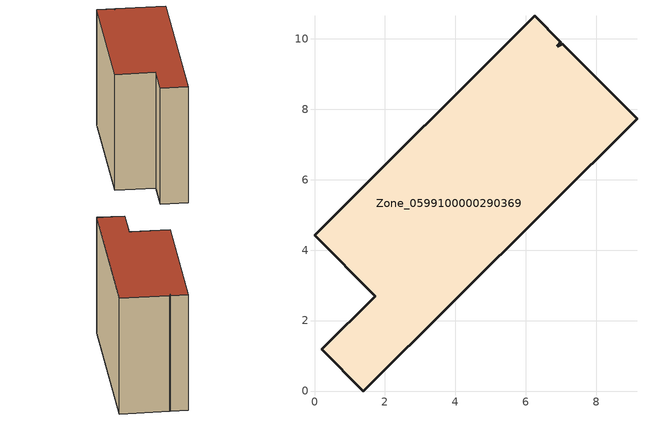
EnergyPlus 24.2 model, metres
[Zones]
Zone_0599100000290369
 floor ground (C_G): 0.21,1.18 1.73,2.69 0,4.43 6.26,10.65 7,9.9 6.89,9.79 7.04,9.86 9.16,7.73 1.38,0 z0
 wall outside (C_F): 1.73,2.69 0.21,1.18 1.38,0 9.16,7.73 7.04,9.86 6.89,9.79 7,9.9 6.26,10.65 0,4.43 1.73,2.69 z0:7.63
 roof outside (C_R): 6.26,10.65 0,4.43 1.73,2.69 0.21,1.18 1.38,0 9.16,7.73 7.04,9.86 6.89,9.79 7,9.9 z7.63
[BUILDING]
Pand.0599100000290369: North Axis=0; Terrain=City; Loads Convergence Tolerance Value=0.04; Temperature Convergence Tolerance Value=0.4; Solar Distribution=FullExterior; Maximum Number of Warmup Days=25; Minimum Number of Warmup Days=1
[Site:Location]
Rotterdam.The.Hague.AP_ZH_NLD Design_Conditions: Latitude=51.96; Longitude=4.45; Time Zone=1; Elevation=-4.5
[SITE:GROUNDTEMPERATURE:BUILDINGSURFACE]
18, 18, 18, 18, 18, 18, 18, 18, 18, 18, 18, 18
[MATERIAL] Thermal Absorptance=0.9; Solar Absorptance=0.7; Visible Absorptance=0.7
Name | Roughness | Thickness | Conductivity | Density | Specific Heat
G.TI.1946 | MediumSmooth | 0.15 | 1 | 540 | 1210
F.TI.1946 | Rough | 0.3 | 0.857143 | 1920 | 840
R.TI.1946 | MediumRough | 0.2 | 0.1 | 1500 | 1000
[CONSTRUCTION]
C_G: G.TI.1946
C_F: F.TI.1946
C_R: R.TI.1946
[ZONE]
Zone_0599100000290369: Type=1; Multiplier=1; Ceiling Height=Autocalculate; Volume=Autocalculate; Floor Area=autocalculate; Part of Total Floor Area=Yes
[ZONEINFILTRATION:DESIGNFLOWRATE]
Infil_Zone_0599100000290369: Zone or ZoneList or Space or SpaceList=Zone_0599100000290369; Schedule=AlwaysOn; Design Flow Rate Calculation Method=Flow/Area; Flow Rate per Floor Area=0.003; Constant Term Coefficient=1; Temperature Term Coefficient=0; Velocity Term Coefficient=0; Velocity Squared Term Coefficient=0
[HVACTEMPLATE:ZONE:IDEALLOADSAIRSYSTEM]
Zone_0599100000290369: Maximum Heating Supply Air Temperature=50; Minimum Cooling Supply Air Temperature=13; Maximum Heating Supply Air Humidity Ratio=0.0156; Minimum Cooling Supply Air Humidity Ratio=0.0077; Heating Limit=NoLimit; Cooling Limit=NoLimit; Dehumidification Control Type=ConstantSensibleHeatRatio; Cooling Sensible Heat Ratio=0.7; Dehumidification Setpoint=60; Humidification Control Type=None; Humidification Setpoint=30; Outdoor Air Method=None; Outdoor Air Flow Rate per Person=0.00944; Outdoor Air Flow Rate per Zone Floor Area=0; Outdoor Air Flow Rate per Zone=0; Demand Controlled Ventilation Type=None; Outdoor Air Economizer Type=NoEconomizer; Heat Recovery Type=None; Sensible Heat Recovery Effectiveness=0.7; Latent Heat Recovery Effectiveness=0.65
[ZONECONTROL:THERMOSTAT]
ThermostatControl_Zone_0599100000290369: Zone or ZoneList=Zone_0599100000290369; Control Type Schedule=DualSetpointControlType; Control 1=Thermostat_Zone_0599100000290369; Temperature Difference Between Cutout And Setpoint=0
[THERMOSTATSETPOINT:DUALSETPOINT]
Thermostat_Zone_0599100000290369: Heating Setpoint Temperature Schedule=HeatingSetpoint_Zone_0599100000290369; Cooling Setpoint Temperature Schedule=CoolingSetpoint_Zone_0599100000290369
[SCHEDULE:COMPACT]
HeatingSetpoint_Zone_0599100000290369: Through: 12/31, For: AllDays, Until: 24:00, 21
CoolingSetpoint_Zone_0599100000290369: Through: 12/31, For: AllDays, Until: 24:00, 24
DualSetpointControlType: Through: 12/31, For: AllDays, Until: 24:00, 4
AlwaysOn: Through: 12/31, For: AllDays, Until: 24:00, 1
